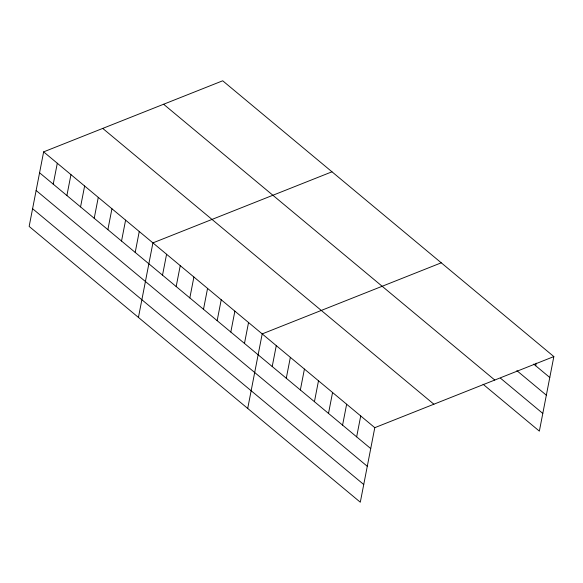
<?xml version="1.0" encoding="UTF-8"?>
<svg xmlns="http://www.w3.org/2000/svg" width="583" height="583" viewBox="0 0 583 583"><rect width="100%" height="100%" fill="white"/><g stroke="black" fill="none" stroke-linecap="round" stroke-linejoin="round"><path stroke-width="0.87" d="M43.638 151.871L29.15 226.415L360.301 502.211L374.789 427.674L553.85 356.585L222.699 80.789L43.638 151.871L374.789 427.674M53.235 184.155L57.302 163.247M66.892 195.538L70.958 174.623M80.556 206.914L84.622 186.006M94.213 218.29L98.279 197.382M107.877 229.666L111.936 208.758M121.534 241.041L125.6 220.134M135.198 252.417L139.257 231.509M138.433 317.429L152.921 242.885L331.982 171.803M162.519 275.169L166.578 254.261M176.175 286.552L180.242 265.637M189.832 297.928L193.899 277.02M203.496 309.303L207.563 288.396M217.153 320.679L221.219 299.771M230.817 332.055L234.876 311.147M244.474 343.431L248.54 322.523M247.709 408.443L262.197 333.899L441.258 262.816M272.21 366.532L276.276 345.624M286.282 378.25L290.349 357.343M300.354 389.976L304.421 369.068M314.434 401.694L318.493 380.786M328.506 413.42L332.565 392.505M342.578 425.138L346.645 404.23M356.65 436.856L360.717 415.949M535.711 365.774L536.222 363.158M553.85 356.585L539.362 431.129L483.067 384.241M533.7 364.098L549.784 377.493M516.859 370.635L546.344 395.194M500.578 378.265L542.802 413.427M163.612 104.248L494.763 380.043M102.732 128.413L433.883 404.216M39.578 172.779L370.73 448.582M36.131 190.481L367.283 466.283M32.59 208.714L363.741 484.517"/></g></svg>
